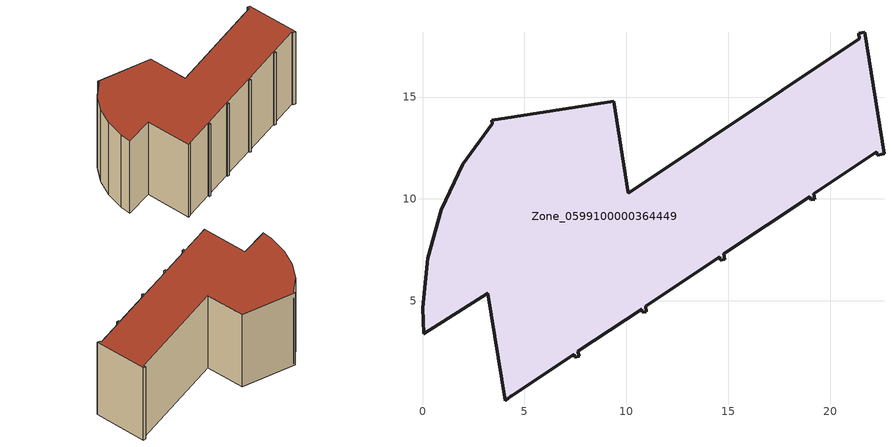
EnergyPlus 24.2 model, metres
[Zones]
Zone_0599100000364449
 floor ground (C_G): 7.47,2.24 7.44,2.39 4.38,0.36 4.32,0.32 4.05,0.1 3.21,5.38 0.05,3.4 0,4.66 0.27,7.11 0.93,9.48 1.97,11.7 3.42,13.69 3.39,13.86 9.38,14.79 10.08,10.28 21.43,17.85 21.39,18.12 21.7,18.18 22.63,12.21 22.3,12.15 22.27,12.32 19.19,10.26 19.23,9.99 19.03,9.96 19,10.11 14.76,7.3 14.82,7.04 14.61,7.01 14.58,7.17 10.94,4.74 10.97,4.48 10.77,4.45 10.74,4.6 7.63,2.52 7.68,2.28 z0
 wall outside (C_F): 21.39,18.12 21.43,17.85 10.08,10.28 9.38,14.79 3.39,13.86 3.42,13.69 1.97,11.7 0.93,9.48 0.27,7.11 0,4.66 0.05,3.4 3.21,5.38 4.05,0.1 4.32,0.32 4.38,0.36 7.44,2.39 7.47,2.24 7.68,2.28 7.63,2.52 10.74,4.6 10.77,4.45 10.97,4.48 10.94,4.74 14.58,7.17 14.61,7.01 14.82,7.04 14.76,7.3 19,10.11 19.03,9.96 19.23,9.99 19.19,10.26 22.27,12.32 22.3,12.15 22.63,12.21 21.7,18.18 21.39,18.12 z0:7.17
 roof outside (C_R): 7.44,2.39 7.47,2.24 7.68,2.28 7.63,2.52 10.74,4.6 10.77,4.45 10.97,4.48 10.94,4.74 14.58,7.17 14.61,7.01 14.82,7.04 14.76,7.3 19,10.11 19.03,9.96 19.23,9.99 19.19,10.26 22.27,12.32 22.3,12.15 22.63,12.21 21.7,18.18 21.39,18.12 21.43,17.85 10.08,10.28 9.38,14.79 3.39,13.86 3.42,13.69 1.97,11.7 0.93,9.48 0.27,7.11 0,4.66 0.05,3.4 3.21,5.38 4.05,0.1 4.32,0.32 4.38,0.36 z7.17
[BUILDING]
Pand.0599100000364449: North Axis=0; Terrain=City; Loads Convergence Tolerance Value=0.04; Temperature Convergence Tolerance Value=0.4; Solar Distribution=FullExterior; Maximum Number of Warmup Days=25; Minimum Number of Warmup Days=1
[Site:Location]
Rotterdam.The.Hague.AP_ZH_NLD Design_Conditions: Latitude=51.96; Longitude=4.45; Time Zone=1; Elevation=-4.5
[SITE:GROUNDTEMPERATURE:BUILDINGSURFACE]
18, 18, 18, 18, 18, 18, 18, 18, 18, 18, 18, 18
[MATERIAL] Thermal Absorptance=0.9; Solar Absorptance=0.7; Visible Absorptance=0.7
Name | Roughness | Thickness | Conductivity | Density | Specific Heat
G.D.1992-2005 | MediumSmooth | 0.15 | 0.06 | 540 | 1210
F.D.1992-2005 | Rough | 0.3 | 0.12 | 1920 | 840
R.D.1992-2005 | MediumRough | 0.2 | 0.08 | 1500 | 1000
[CONSTRUCTION]
C_G: G.D.1992-2005
C_F: F.D.1992-2005
C_R: R.D.1992-2005
[ZONE]
Zone_0599100000364449: Type=1; Multiplier=1; Ceiling Height=Autocalculate; Volume=Autocalculate; Floor Area=autocalculate; Part of Total Floor Area=Yes
[ZONEINFILTRATION:DESIGNFLOWRATE]
Infil_Zone_0599100000364449: Zone or ZoneList or Space or SpaceList=Zone_0599100000364449; Schedule=AlwaysOn; Design Flow Rate Calculation Method=Flow/Area; Flow Rate per Floor Area=0.0021; Constant Term Coefficient=1; Temperature Term Coefficient=0; Velocity Term Coefficient=0; Velocity Squared Term Coefficient=0
[HVACTEMPLATE:ZONE:IDEALLOADSAIRSYSTEM]
Zone_0599100000364449: Maximum Heating Supply Air Temperature=50; Minimum Cooling Supply Air Temperature=13; Maximum Heating Supply Air Humidity Ratio=0.0156; Minimum Cooling Supply Air Humidity Ratio=0.0077; Heating Limit=NoLimit; Cooling Limit=NoLimit; Dehumidification Control Type=ConstantSensibleHeatRatio; Cooling Sensible Heat Ratio=0.7; Dehumidification Setpoint=60; Humidification Control Type=None; Humidification Setpoint=30; Outdoor Air Method=None; Outdoor Air Flow Rate per Person=0.00944; Outdoor Air Flow Rate per Zone Floor Area=0; Outdoor Air Flow Rate per Zone=0; Demand Controlled Ventilation Type=None; Outdoor Air Economizer Type=NoEconomizer; Heat Recovery Type=None; Sensible Heat Recovery Effectiveness=0.7; Latent Heat Recovery Effectiveness=0.65
[ZONECONTROL:THERMOSTAT]
ThermostatControl_Zone_0599100000364449: Zone or ZoneList=Zone_0599100000364449; Control Type Schedule=DualSetpointControlType; Control 1=Thermostat_Zone_0599100000364449; Temperature Difference Between Cutout And Setpoint=0
[THERMOSTATSETPOINT:DUALSETPOINT]
Thermostat_Zone_0599100000364449: Heating Setpoint Temperature Schedule=HeatingSetpoint_Zone_0599100000364449; Cooling Setpoint Temperature Schedule=CoolingSetpoint_Zone_0599100000364449
[SCHEDULE:COMPACT]
HeatingSetpoint_Zone_0599100000364449: Through: 12/31, For: AllDays, Until: 24:00, 21
CoolingSetpoint_Zone_0599100000364449: Through: 12/31, For: AllDays, Until: 24:00, 24
DualSetpointControlType: Through: 12/31, For: AllDays, Until: 24:00, 4
AlwaysOn: Through: 12/31, For: AllDays, Until: 24:00, 1
